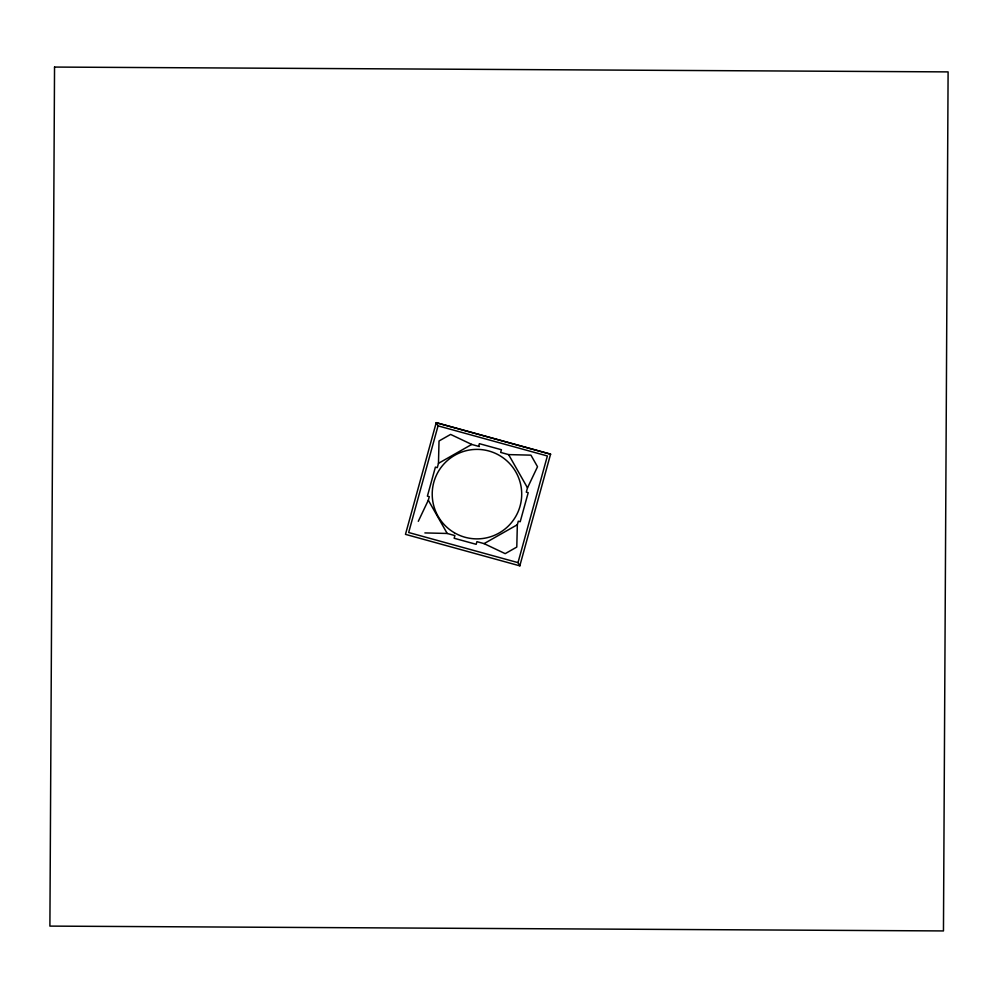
<?xml version="1.0" encoding="UTF-8"?>
<svg xmlns="http://www.w3.org/2000/svg" width="998" height="998" viewBox="0 0 998 998"><rect width="100%" height="100%" fill="white"/><g stroke="black" fill="none" stroke-linecap="round" stroke-linejoin="round"><path stroke-width="1.5" d="M438.471 463.334L439.02 440.991L450.609 434.417L471.73 444.434L438.471 463.334L437.286 467.65L435.39 467.126L427.394 496.156L429.29 496.68L428.317 500.21L418.287 521.33M478.641 446.343L479.377 443.673L501.408 449.736L500.672 452.418L508.606 454.601L530.936 455.15L537.523 466.727L527.493 487.847L526.308 492.164L528.204 492.688L520.207 521.717L518.311 521.206L517.338 524.723L516.789 547.066L505.2 553.653L484.08 543.623L476.919 541.652L476.183 544.322L454.152 538.259L454.888 535.577L447.204 533.468L424.874 532.92M519.833 565.766L550.584 454.14L436.163 422.628L438.047 425.859L408.669 532.52L517.999 562.635L519.896 565.866L405.475 534.354L436.213 422.728L550.634 454.24M517.999 562.635L547.378 455.974L438.047 425.859M484.08 543.623L517.338 524.723M471.48 444.372L479.402 446.555M508.606 454.601L527.493 487.847M428.317 500.21L447.204 533.468M54.541 67.066L49.9 926.107L943.459 930.934L948.1 71.893L54.541 67.066M454.315 532.72A44.735 44.735 0 0 0 521.705 494.434A44.735 44.735 0 0 0 454.863 455.225A44.735 44.735 0 0 0 454.315 532.72"/></g></svg>
